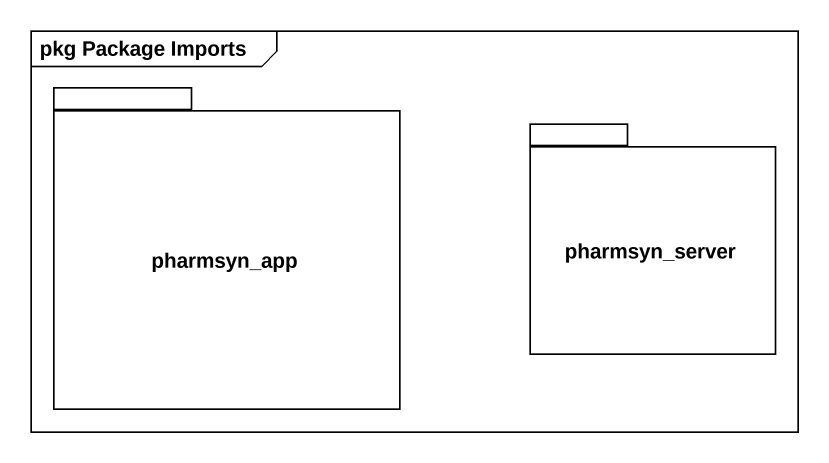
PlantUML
@startuml
mainframe pkg Package Imports
package pharmsyn_app {
}
package pharmsyn_server {
}
@enduml
